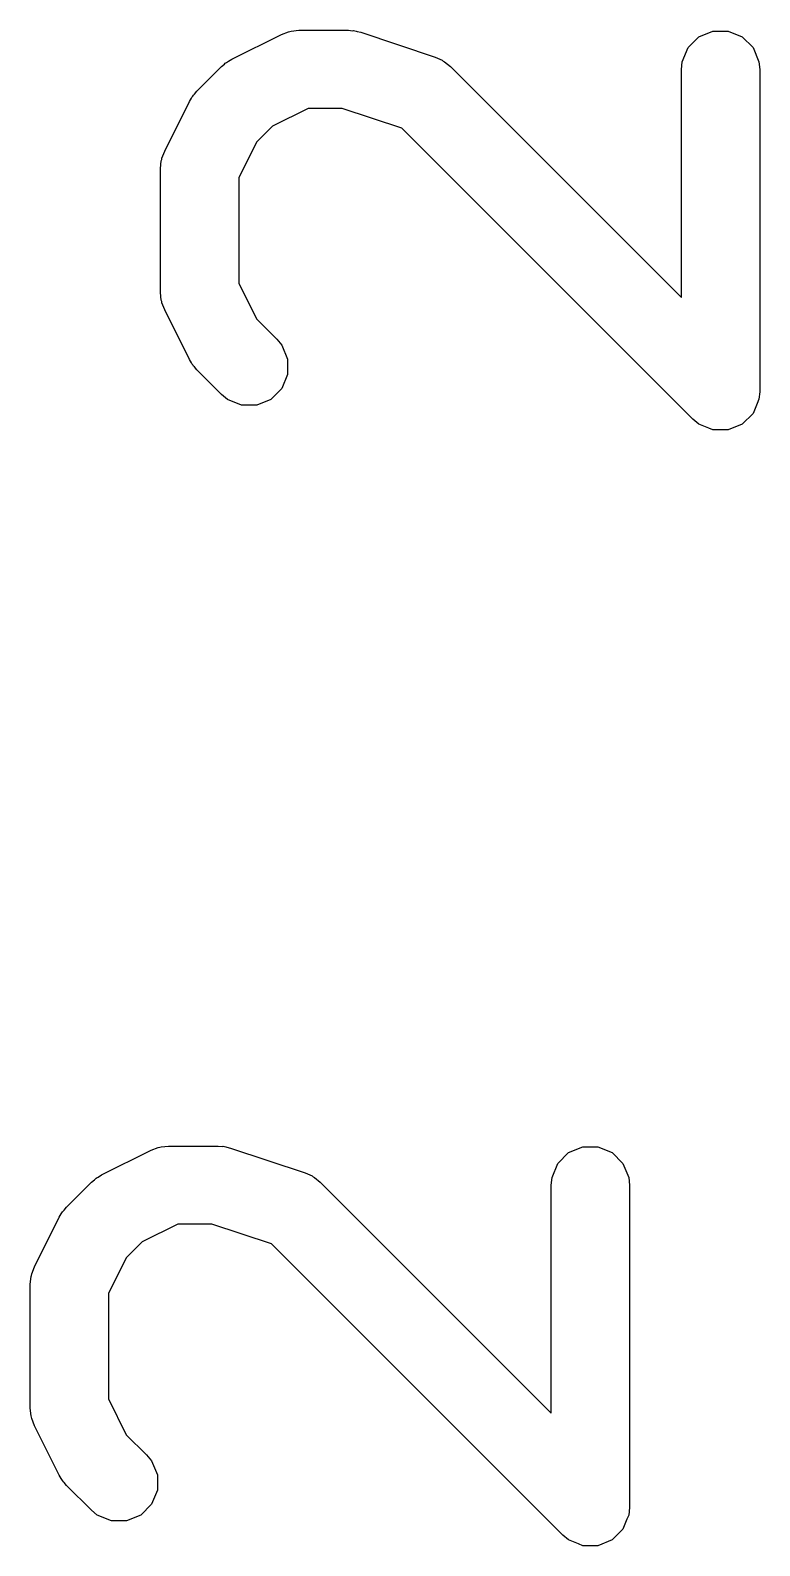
# Model space of a CAD drawing. Header units: millimetres. Extents: x 129 to 276, y -185 to -58.
# Drawn here: x 224.23 to 225.63, y -67.728 to -64.818 of the extents above; entities that cross this region are included whole.
import ezdxf

# ---------------------------------------------------------------- set-up
doc = ezdxf.new("R2010")
doc.units = ezdxf.units.MM
doc.layers.add('F.Fab', color=9, linetype='CONTINUOUS', true_color=0xafafaf)

msp = doc.modelspace()

# ---------------------------------------------------------------- linework, layer by layer
at = {"layer": 'F.Fab', "linetype": 'CONTINUOUS'}
for p, q in [((224.616516, -64.873394), (224.711754, -64.825775)), ((224.711754, -64.825775), (224.725485, -64.82052)), ((224.725485, -64.82052), (224.728174, -64.820328)), ((224.728174, -64.820328), (224.730663, -64.819298)), ((224.730663, -64.819298), (224.745295, -64.817857)), ((224.745295, -64.817857), (224.840533, -64.817857)), ((224.840533, -64.817857), (224.847938, -64.818586)), ((224.847938, -64.818586), (224.849913, -64.818446)), ((224.849913, -64.818446), (224.85251, -64.819036)), ((224.85251, -64.819036), (224.855165, -64.819298)), ((224.855165, -64.819298), (224.856996, -64.820056)), ((224.856996, -64.820056), (224.86425, -64.821706)), ((224.86425, -64.821706), (225.007107, -64.869325)), ((225.492459, -64.851189), (225.513151, -64.830497)), ((225.513151, -64.830497), (225.540187, -64.819298)), ((225.540187, -64.819298), (225.569451, -64.819298)), ((225.569451, -64.819298), (225.596487, -64.830497)), ((225.596487, -64.830497), (225.617179, -64.851189)), ((224.610216, -64.877358), (224.616516, -64.873394)), ((225.007107, -64.869325), (225.020532, -64.875319)), ((225.48126, -64.878225), (225.492459, -64.851189)), ((225.617179, -64.851189), (225.628378, -64.878225)), ((224.549405, -64.935062), (224.597024, -64.887443)), ((224.597024, -64.887443), (224.602773, -64.882724)), ((224.602773, -64.882724), (224.604073, -64.881226)), ((224.604073, -64.881226), (224.606332, -64.879804)), ((224.606332, -64.879804), (224.608389, -64.878116)), ((224.608389, -64.878116), (224.610216, -64.877358)), ((225.020532, -64.875319), (225.022567, -64.877084)), ((225.022567, -64.877084), (225.025058, -64.878116)), ((225.025058, -64.878116), (225.036423, -64.887443)), ((225.036423, -64.887443), (225.479819, -65.330838)), ((225.479819, -64.892857), (225.48126, -64.878225)), ((225.479819, -65.330838), (225.479819, -64.892857)), ((225.628378, -64.878225), (225.629819, -64.892857)), ((225.629819, -64.892857), (225.629819, -65.511904)), ((224.487737, -65.049792), (224.535356, -64.954554)), ((224.535356, -64.954554), (224.53932, -64.948254)), ((224.53932, -64.948254), (224.540078, -64.946427)), ((224.540078, -64.946427), (224.541766, -64.94437)), ((224.541766, -64.94437), (224.543188, -64.942111)), ((224.543188, -64.942111), (224.544686, -64.940811)), ((224.544686, -64.940811), (224.549405, -64.935062)), ((224.763, -64.967857), (224.694484, -65.002115)), ((224.828363, -64.967857), (224.763, -64.967857)), ((224.942876, -65.006028), (224.828363, -64.967857)), ((224.694484, -65.002115), (224.664077, -65.032522)), ((225.501786, -65.564937), (224.942876, -65.006028)), ((224.664077, -65.032522), (224.629819, -65.101038)), ((224.479819, -65.083333), (224.48126, -65.068701)), ((224.48126, -65.068701), (224.482291, -65.066211)), ((224.482291, -65.066211), (224.482482, -65.063524)), ((224.482482, -65.063524), (224.487737, -65.049792)), ((224.479819, -65.321428), (224.479819, -65.083333)), ((224.629819, -65.101038), (224.629819, -65.303723)), ((224.629819, -65.303723), (224.664077, -65.372239)), ((224.48126, -65.33606), (224.479819, -65.321428)), ((224.482291, -65.338549), (224.48126, -65.33606)), ((224.482482, -65.341237), (224.482291, -65.338549)), ((224.487737, -65.354969), (224.482482, -65.341237)), ((224.535356, -65.450207), (224.487737, -65.354969)), ((224.664077, -65.372239), (224.70309, -65.411252)), ((224.70309, -65.411252), (224.712417, -65.422617)), ((224.712417, -65.422617), (224.723616, -65.449653)), ((224.53932, -65.456506), (224.535356, -65.450207)), ((224.723616, -65.449653), (224.723616, -65.478916)), ((224.540078, -65.458334), (224.53932, -65.456506)), ((224.541766, -65.46039), (224.540078, -65.458334)), ((224.543188, -65.46265), (224.541766, -65.46039)), ((224.544686, -65.463949), (224.543188, -65.46265)), ((224.549405, -65.469699), (224.544686, -65.463949)), ((224.597024, -65.517318), (224.549405, -65.469699)), ((224.723616, -65.478916), (224.712417, -65.505952)), ((224.712417, -65.505952), (224.691724, -65.526645)), ((225.629819, -65.511904), (225.628378, -65.526536)), ((224.608389, -65.526645), (224.597024, -65.517318)), ((224.635425, -65.537844), (224.608389, -65.526645)), ((224.664688, -65.537844), (224.635425, -65.537844)), ((224.691724, -65.526645), (224.664688, -65.537844)), ((225.625098, -65.534454), (225.61718, -65.553572)), ((225.628378, -65.526536), (225.625098, -65.534454)), ((225.513151, -65.574265), (225.501786, -65.564937)), ((225.61718, -65.553572), (225.596487, -65.574264)), ((225.532268, -65.582183), (225.513151, -65.574265)), ((225.540187, -65.585463), (225.532268, -65.582183)), ((225.540188, -65.585463), (225.540187, -65.585463)), ((225.569451, -65.585463), (225.540188, -65.585463)), ((225.596487, -65.574264), (225.569451, -65.585463)), ((224.366516, -67.016251), (224.461754, -66.968632)), ((224.461754, -66.968632), (224.475485, -66.963377)), ((224.475485, -66.963377), (224.478174, -66.963185)), ((224.478174, -66.963185), (224.480663, -66.962155)), ((224.480663, -66.962155), (224.495295, -66.960714)), ((224.495295, -66.960714), (224.590533, -66.960714)), ((224.590533, -66.960714), (224.597938, -66.961443)), ((224.597938, -66.961443), (224.599913, -66.961303)), ((224.599913, -66.961303), (224.60251, -66.961893)), ((224.60251, -66.961893), (224.605165, -66.962155)), ((224.605165, -66.962155), (224.606996, -66.962913)), ((224.606996, -66.962913), (224.61425, -66.964563)), ((224.61425, -66.964563), (224.757107, -67.012182)), ((225.263151, -66.973354), (225.290187, -66.962155)), ((225.290187, -66.962155), (225.319451, -66.962155)), ((225.319451, -66.962155), (225.346487, -66.973354)), ((225.23126, -67.021082), (225.242459, -66.994046)), ((225.242459, -66.994046), (225.263151, -66.973354)), ((225.346487, -66.973354), (225.367179, -66.994046)), ((225.367179, -66.994046), (225.378378, -67.021082)), ((224.347024, -67.0303), (224.352773, -67.025581)), ((224.352773, -67.025581), (224.354073, -67.024083)), ((224.354073, -67.024083), (224.356332, -67.022661)), ((224.356332, -67.022661), (224.358389, -67.020973)), ((224.358389, -67.020973), (224.360216, -67.020215)), ((224.360216, -67.020215), (224.366516, -67.016251)), ((224.757107, -67.012182), (224.770532, -67.018176)), ((224.770532, -67.018176), (224.772567, -67.019941)), ((224.772567, -67.019941), (224.775058, -67.020973)), ((224.775058, -67.020973), (224.786423, -67.0303)), ((225.229819, -67.035714), (225.23126, -67.021082)), ((225.378378, -67.021082), (225.379819, -67.035714)), ((224.299405, -67.077919), (224.347024, -67.0303)), ((224.786423, -67.0303), (225.229819, -67.473695)), ((225.229819, -67.473695), (225.229819, -67.035714)), ((225.379819, -67.035714), (225.379819, -67.654761)), ((224.291766, -67.087227), (224.293188, -67.084968)), ((224.293188, -67.084968), (224.294686, -67.083668)), ((224.294686, -67.083668), (224.299405, -67.077919)), ((224.237737, -67.192649), (224.285356, -67.097411)), ((224.285356, -67.097411), (224.28932, -67.091111)), ((224.28932, -67.091111), (224.290078, -67.089284)), ((224.290078, -67.089284), (224.291766, -67.087227)), ((224.513, -67.110714), (224.444484, -67.144972)), ((224.578363, -67.110714), (224.513, -67.110714)), ((224.692876, -67.148885), (224.578363, -67.110714)), ((224.444484, -67.144972), (224.414077, -67.175379)), ((225.251786, -67.707794), (224.692876, -67.148885)), ((224.232482, -67.206381), (224.237737, -67.192649)), ((224.414077, -67.175379), (224.379819, -67.243895)), ((224.229819, -67.22619), (224.23126, -67.211558)), ((224.229819, -67.464285), (224.229819, -67.22619)), ((224.23126, -67.211558), (224.232291, -67.209068)), ((224.232291, -67.209068), (224.232482, -67.206381)), ((224.379819, -67.243895), (224.379819, -67.44658)), ((224.23126, -67.478917), (224.229819, -67.464285)), ((224.379819, -67.44658), (224.414077, -67.515096)), ((224.232291, -67.481406), (224.23126, -67.478917)), ((224.232482, -67.484094), (224.232291, -67.481406)), ((224.237737, -67.497826), (224.232482, -67.484094)), ((224.285356, -67.593064), (224.237737, -67.497826)), ((224.414077, -67.515096), (224.45309, -67.554109)), ((224.45309, -67.554109), (224.462417, -67.565474)), ((224.462417, -67.565474), (224.473616, -67.59251)), ((224.28932, -67.599363), (224.285356, -67.593064)), ((224.290078, -67.601191), (224.28932, -67.599363)), ((224.291766, -67.603247), (224.290078, -67.601191)), ((224.293188, -67.605507), (224.291766, -67.603247)), ((224.294686, -67.606806), (224.293188, -67.605507)), ((224.299405, -67.612556), (224.294686, -67.606806)), ((224.473616, -67.59251), (224.473616, -67.621773)), ((224.347024, -67.660175), (224.299405, -67.612556)), ((224.473616, -67.621773), (224.462417, -67.648809)), ((224.358389, -67.669502), (224.347024, -67.660175)), ((224.462417, -67.648809), (224.441724, -67.669502)), ((225.379819, -67.654761), (225.378378, -67.669393)), ((224.385425, -67.680701), (224.358389, -67.669502)), ((224.414688, -67.680701), (224.385425, -67.680701)), ((224.441724, -67.669502), (224.414688, -67.680701)), ((225.36718, -67.696429), (225.346487, -67.717121)), ((225.375098, -67.677311), (225.36718, -67.696429)), ((225.378378, -67.669393), (225.375098, -67.677311)), ((225.263151, -67.717122), (225.251786, -67.707794)), ((225.282268, -67.72504), (225.263151, -67.717122)), ((225.290187, -67.72832), (225.282268, -67.72504)), ((225.346487, -67.717121), (225.319451, -67.72832)), ((225.290188, -67.72832), (225.290187, -67.72832)), ((225.319451, -67.72832), (225.290188, -67.72832))]:
    msp.add_line(p, q, dxfattribs=at)

doc.saveas('drawing.dxf')
